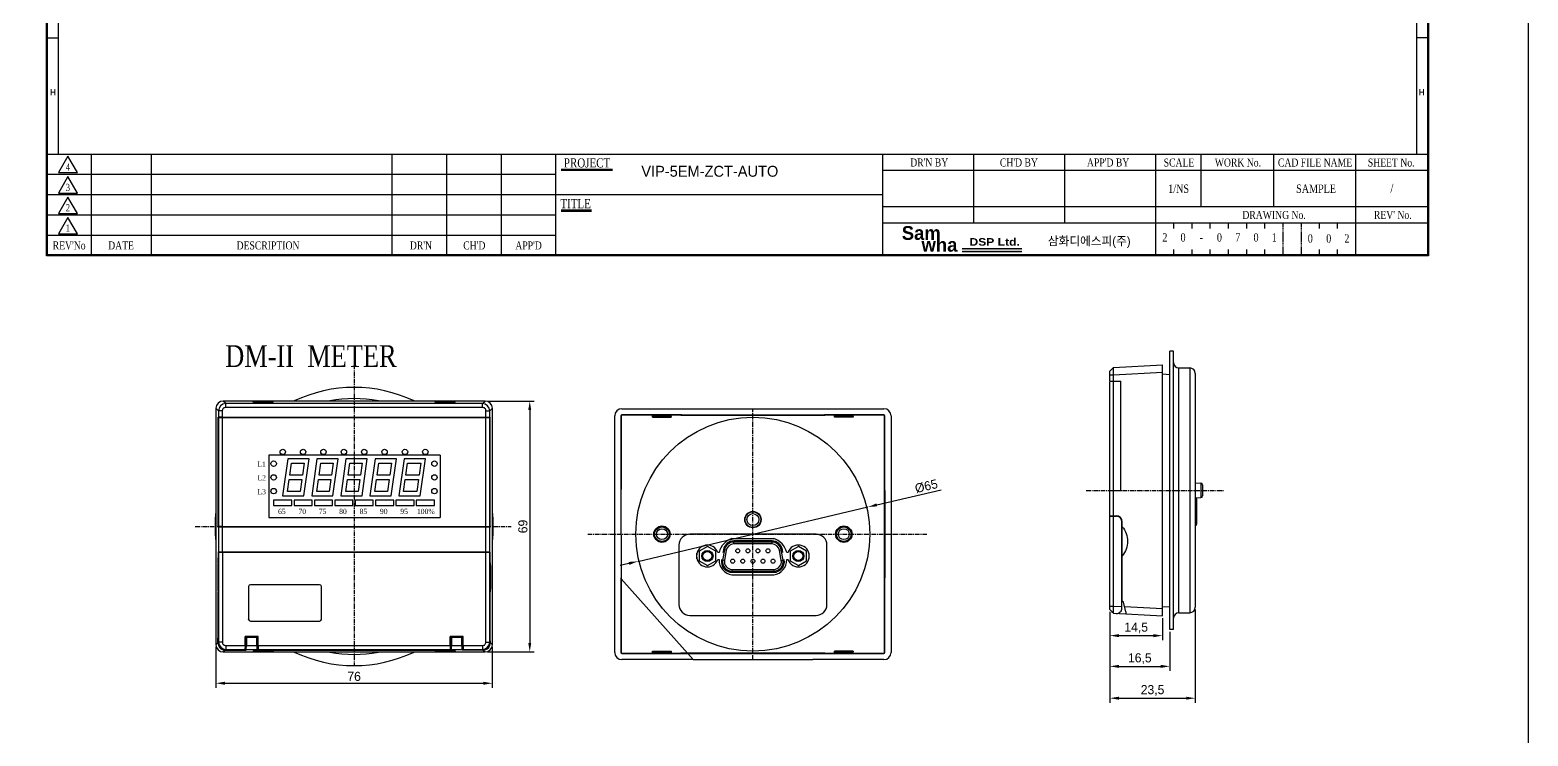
# Model space of a CAD drawing. Header units: millimetres. Extents: x 25 to 865, y 44 to 1047.
# Drawn here: x 452.8 to 864.7, y 532.1 to 726.2 of the extents above; entities that cross this region are included whole.
import ezdxf
from ezdxf.enums import TextEntityAlignment as Align

# ---------------------------------------------------------------- set-up
doc = ezdxf.new("R2010")
doc.units = ezdxf.units.MM
doc.linetypes.add('CENTER', pattern=[2, 1.25, -0.25, 0.25, -0.25])
doc.linetypes.add('HIDDEN', pattern=[0.375, 0.25, -0.125])
for name, color, linetype in [('02___PRT_ALL_AXES', 7, 'Continuous'), ('10', 1, 'Continuous'), ('20', 2, 'Continuous'), ('30', 3, 'Continuous'), ('40', 4, 'Continuous'), ('70', 7, 'Continuous'), ('ASHADE', 7, 'Continuous')]:
    doc.layers.add(name, color=color, linetype=linetype)
doc.styles.add('ghs', font='NGULIM.TTF')
doc.styles.add('SIMPLEX', font='SIMPLEX')
doc.styles.add('SS', font='batang.ttc', dxfattribs={"width": 0.8})
doc.styles.get("Standard").update_dxf_attribs({"font": 'BareunDotumPro1.ttf'})
doc.dimstyles.new('ISO-25', dxfattribs={"dimtxt": 2.5, "dimasz": 2.5, "dimexe": 1.25, "dimexo": 0.625, "dimtad": 1, "dimtxsty": 'Standard', "dimcen": 2.5, "dimadec": 0, "dimazin": 0, "dimtfac": 1, "dimtmove": 0, "dimatfit": 3, "dimfxl": 0, "dimarcsym": 0})

# ---------------------------------------------------------------- blocks, each defined once
blk = doc.blocks.new('*D7')
at = {"color": 0, "lineweight": -2}
for p, q in [((685.64, 595.64), (703.37, 599.83)), ((619.95, 580.13), (683.21, 595.07)), ((617.51, 579.56), (615.08, 578.98))]:
    blk.add_line(p, q, dxfattribs=at)
at = {"color": 0}
for points in [[(685.55, 596.05), (685.74, 595.24), (683.21, 595.07)], [(617.61, 579.15), (617.42, 579.96), (619.95, 580.13)]]:
    blk.add_solid(points, dxfattribs=at)
at = {"layer": 'Defpoints', "color": 0}
for p in [(683.21, 595.07), (619.95, 580.13)]:
    blk.add_point(p, dxfattribs=at)
at = {"color": 0, "insert": (699.26, 600.78), "char_height": 2.5, "attachment_point": 5, "rotation": 13.2846}
blk.add_mtext('%%c65', dxfattribs=at)
blk = doc.blocks.new('*D8')
at = {"color": 0, "lineweight": -2}
for p, q in [((749.71, 566.28), (749.71, 558.45)), ((764.21, 564.52), (764.21, 558.45)), ((752.21, 559.7), (761.71, 559.7))]:
    blk.add_line(p, q, dxfattribs=at)
at = {"color": 0}
for points in [[(752.21, 560.12), (752.21, 559.28), (749.71, 559.7)], [(761.71, 559.28), (761.71, 560.12), (764.21, 559.7)]]:
    blk.add_solid(points, dxfattribs=at)
at = {"layer": 'Defpoints', "color": 0}
for p in [(749.71, 566.9), (764.21, 565.14), (764.21, 559.7)]:
    blk.add_point(p, dxfattribs=at)
at = {"color": 0, "insert": (756.96, 561.81), "char_height": 2.5, "attachment_point": 5}
blk.add_mtext('14,5', dxfattribs=at)
blk = doc.blocks.new('*D9')
at = {"color": 0, "lineweight": -2}
for p, q in [((749.71, 566.28), (749.71, 550.01)), ((766.21, 560.77), (766.21, 550.01)), ((752.21, 551.26), (763.71, 551.26))]:
    blk.add_line(p, q, dxfattribs=at)
at = {"color": 0}
for points in [[(752.21, 551.67), (752.21, 550.84), (749.71, 551.26)], [(763.71, 550.84), (763.71, 551.67), (766.21, 551.26)]]:
    blk.add_solid(points, dxfattribs=at)
at = {"layer": 'Defpoints', "color": 0}
for p in [(749.71, 566.9), (766.21, 561.39), (766.21, 551.26)]:
    blk.add_point(p, dxfattribs=at)
at = {"color": 0, "insert": (757.96, 553.37), "char_height": 2.5, "attachment_point": 5}
blk.add_mtext('16,5', dxfattribs=at)
blk = doc.blocks.new('*D10')
at = {"color": 0, "lineweight": -2}
for p, q in [((749.71, 565.65), (749.71, 541.25)), ((773.21, 566.87), (773.21, 541.25)), ((752.21, 542.5), (770.71, 542.5))]:
    blk.add_line(p, q, dxfattribs=at)
at = {"color": 0}
for points in [[(752.21, 542.92), (752.21, 542.09), (749.71, 542.5)], [(770.71, 542.09), (770.71, 542.92), (773.21, 542.5)]]:
    blk.add_solid(points, dxfattribs=at)
at = {"layer": 'Defpoints', "color": 0}
for p in [(749.71, 566.28), (773.21, 567.49), (773.21, 542.5)]:
    blk.add_point(p, dxfattribs=at)
at = {"color": 0, "insert": (761.46, 544.62), "char_height": 2.5, "attachment_point": 5}
blk.add_mtext('23,5', dxfattribs=at)
blk = doc.blocks.new('*D11')
at = {"color": 0, "lineweight": -2}
for p, q in [((503.94, 556.58), (503.94, 545.36)), ((579.94, 556.58), (579.94, 545.36)), ((506.44, 546.61), (577.44, 546.61))]:
    blk.add_line(p, q, dxfattribs=at)
at = {"color": 0}
for points in [[(506.44, 547.03), (506.44, 546.19), (503.94, 546.61)], [(577.44, 546.19), (577.44, 547.03), (579.94, 546.61)]]:
    blk.add_solid(points, dxfattribs=at)
at = {"layer": 'Defpoints', "color": 0}
for p in [(503.94, 557.21), (579.94, 557.21), (579.94, 546.61)]:
    blk.add_point(p, dxfattribs=at)
at = {"color": 0, "insert": (541.94, 548.49), "char_height": 2.5, "attachment_point": 5}
blk.add_mtext('76', dxfattribs=at)
blk = doc.blocks.new('*D12')
at = {"color": 0, "lineweight": -2}
for p, q in [((578.57, 624.21), (591.48, 624.21)), ((590.23, 621.71), (590.23, 557.71)), ((578.57, 555.21), (591.48, 555.21))]:
    blk.add_line(p, q, dxfattribs=at)
at = {"color": 0}
for points in [[(590.64, 621.71), (589.81, 621.71), (590.23, 624.21)], [(589.81, 557.71), (590.64, 557.71), (590.23, 555.21)]]:
    blk.add_solid(points, dxfattribs=at)
at = {"layer": 'Defpoints', "color": 0}
for p in [(577.95, 624.21), (577.95, 555.21), (590.23, 555.21)]:
    blk.add_point(p, dxfattribs=at)
at = {"color": 0, "insert": (588.35, 589.71), "char_height": 2.5, "attachment_point": 5, "rotation": 90}
blk.add_mtext('69', dxfattribs=at)
blk = doc.blocks.new('makedsp')
at = {"layer": 'ASHADE'}
blk.add_hatch(color=5, dxfattribs=at).paths.add_polyline_path([(624.13, 175.72), (624.13, 176.66), (640.57, 176.66), (640.57, 175.72)])
at = {"layer": 'ASHADE', "color": 5}
for p, q in [((624.13, 176.66), (640.57, 176.66)), ((640.57, 175.72), (624.13, 175.72))]:
    blk.add_line(p, q, dxfattribs=at)
at = {"layer": 'ASHADE', "color": 20, "insert": (607.55, 182.79), "char_height": 3.7908, "width": 13.6224, "attachment_point": 1}
blk.add_mtext('{\\fPump Demi Bold LET|b0|i0|c0|p2;Sam}', dxfattribs=at)
at = {"layer": 'ASHADE', "color": 5, "insert": (612.98, 179.54), "char_height": 3.7908, "width": 13.6224, "attachment_point": 1}
blk.add_mtext('{\\fPump Demi Bold LET|b0|i0|c0|p2;wha}', dxfattribs=at)
at = {"layer": 'ASHADE', "insert": (626.15, 179.48), "char_height": 2.0792, "width": 16.1395, "attachment_point": 1}
blk.add_mtext('{\\fArial Black|b0|i0|c0|p34;DSP Ltd.}', dxfattribs=at)

msp = doc.modelspace()

# ---------------------------------------------------------------- linework, layer by layer
at = {"color": 1, "linetype": 'CENTER'}
for p, q in [((541.943, 634.317), (541.943, 551.458)), ((651.578, 553.099), (651.578, 622.099)), ((743.223, 599.644), (781.183, 599.644)), ((498.258, 589.708), (585.155, 589.708)), ((606.168, 587.599), (699.367, 587.599))]:
    msp.add_line(p, q, dxfattribs=at)
at = {"color": 7, "linetype": 'Continuous'}
for p, q in [((749.705, 632.384), (750.704, 633.437)), ((750.702, 633.436), (749.705, 632.384)), ((749.705, 629.721), (749.705, 632.384)), ((749.705, 631.44), (750.704, 631.44)), ((750.702, 633.436), (750.704, 633.437)), ((750.702, 633.435), (750.702, 633.436)), ((750.704, 633.437), (764.205, 634.144)), ((750.704, 631.44), (764.205, 632.147)), ((750.704, 629.712), (750.704, 631.44)), ((764.205, 565.144), (764.205, 634.144)), ((764.205, 631.644), (766.205, 631.54)), ((768.705, 565.994), (768.705, 633.294)), ((771.705, 633.294), (771.705, 565.994)), ((773.205, 631.794), (773.205, 567.494)), ((749.705, 629.721), (752.705, 629.694)), ((749.705, 629.618), (752.705, 629.644)), ((749.705, 599.671), (749.705, 629.618)), ((750.704, 599.662), (750.704, 629.627)), ((751.905, 629.637), (751.905, 629.701)), ((752.705, 599.594), (752.705, 629.694)), ((503.943, 622.211), (503.943, 557.205)), ((504.651, 621.503), (503.943, 622.211)), ((506.648, 623.501), (505.941, 624.208)), ((577.946, 624.208), (505.941, 624.208)), ((506.648, 622.448), (506.648, 623.501)), ((577.238, 623.501), (506.648, 623.501)), ((577.238, 622.448), (506.648, 622.448)), ((514.193, 623.936), (514.193, 624.001)), ((514.193, 624.001), (519.693, 624.001)), ((514.193, 623.936), (519.693, 623.936)), ((519.693, 623.936), (519.693, 624.001)), ((564.193, 623.936), (564.193, 624.001)), ((564.193, 624.001), (569.693, 624.001)), ((564.193, 623.936), (569.693, 623.936)), ((569.693, 623.936), (569.693, 624.001)), ((577.238, 623.501), (577.946, 624.208)), ((577.238, 622.448), (577.238, 623.501)), ((579.236, 621.503), (579.943, 622.211)), ((579.943, 557.205), (579.943, 622.211)), ((615.575, 622.099), (635.113, 622.099)), ((668.043, 622.099), (687.581, 622.099)), ((504.651, 619.776), (504.546, 619.758)), ((504.546, 589.658), (504.546, 619.758)), ((504.546, 619.758), (515.103, 619.758)), ((504.546, 619.708), (504.651, 619.691)), ((504.546, 619.708), (515.193, 619.708)), ((504.651, 621.503), (504.651, 619.776)), ((505.703, 621.503), (504.651, 621.503)), ((505.703, 619.784), (504.651, 619.776)), ((504.651, 619.691), (504.651, 589.726)), ((505.703, 619.682), (504.651, 619.691)), ((505.703, 621.503), (505.703, 619.784)), ((505.703, 619.784), (578.183, 619.784)), ((505.703, 619.682), (505.703, 589.734)), ((505.703, 619.682), (578.183, 619.682)), ((515.103, 619.758), (515.118, 619.766)), ((515.103, 619.758), (515.103, 619.708)), ((515.118, 619.766), (518.768, 619.766)), ((515.193, 619.758), (515.193, 619.708)), ((515.207, 619.758), (515.207, 619.701)), ((515.207, 619.701), (518.679, 619.701)), ((518.679, 619.701), (518.679, 619.758)), ((518.693, 619.708), (518.693, 619.758)), ((518.693, 619.708), (540.193, 619.708)), ((518.783, 619.758), (518.768, 619.766)), ((518.783, 619.758), (518.783, 619.708)), ((518.783, 619.758), (540.103, 619.758)), ((540.103, 619.758), (540.118, 619.766)), ((540.103, 619.758), (540.103, 619.708)), ((540.118, 619.766), (543.768, 619.766)), ((540.193, 619.758), (540.193, 619.708)), ((540.207, 619.758), (540.207, 619.701)), ((540.207, 619.701), (543.679, 619.701)), ((543.679, 619.701), (543.679, 619.766)), ((543.693, 619.708), (543.693, 619.758)), ((543.693, 619.708), (565.193, 619.708)), ((543.783, 619.758), (543.768, 619.766)), ((543.783, 619.758), (543.783, 619.708)), ((543.783, 619.758), (565.103, 619.758)), ((565.103, 619.758), (565.118, 619.766)), ((565.103, 619.758), (565.103, 619.708)), ((565.118, 619.766), (568.768, 619.766)), ((565.193, 619.758), (565.193, 619.708)), ((565.207, 619.758), (565.207, 619.701)), ((565.207, 619.701), (568.679, 619.701)), ((568.679, 619.701), (568.679, 619.766)), ((568.693, 619.708), (568.693, 619.758)), ((568.693, 619.708), (579.341, 619.708)), ((568.783, 619.758), (568.768, 619.766)), ((568.783, 619.758), (568.783, 619.708)), ((568.783, 619.758), (579.341, 619.758)), ((578.183, 619.784), (578.183, 621.503)), ((578.183, 621.503), (579.236, 621.503)), ((578.183, 619.784), (579.236, 619.776)), ((578.183, 619.682), (579.236, 619.691)), ((578.183, 589.734), (578.183, 619.682)), ((579.236, 619.776), (579.236, 621.503)), ((579.236, 619.776), (579.341, 619.758)), ((579.341, 619.708), (579.236, 619.691)), ((579.236, 589.726), (579.236, 619.691)), ((579.341, 589.658), (579.341, 619.758)), ((613.578, 591.773), (613.578, 620.102)), ((615.28, 620.097), (615.28, 599.6)), ((615.355, 620.022), (615.28, 620.097)), ((615.355, 620.097), (615.355, 599.836)), ((615.655, 620.322), (615.58, 620.397)), ((631.911, 620.397), (615.58, 620.397)), ((624.008, 620.322), (615.58, 620.322)), ((624.008, 619.762), (624.008, 620.322)), ((624.043, 620.217), (624.008, 620.322)), ((624.043, 619.937), (624.008, 619.762)), ((624.008, 619.762), (629.148, 619.762)), ((624.043, 619.937), (624.043, 620.217)), ((629.113, 620.19), (624.043, 620.19)), ((624.06, 620.124), (624.043, 620.124)), ((624.043, 620.024), (624.06, 620.112)), ((624.06, 620.112), (624.06, 620.19)), ((624.06, 620.112), (629.095, 620.112)), ((629.095, 620.112), (629.095, 620.19)), ((629.113, 620.124), (629.095, 620.124)), ((629.113, 620.024), (629.095, 620.112)), ((629.113, 620.217), (629.148, 620.322)), ((629.113, 619.937), (629.113, 620.217)), ((629.113, 619.937), (629.148, 619.762)), ((629.148, 619.762), (629.148, 620.322)), ((631.778, 620.322), (629.148, 620.322)), ((687.576, 620.397), (671.245, 620.397)), ((674.008, 620.322), (671.378, 620.322)), ((674.008, 619.762), (674.008, 620.322)), ((674.043, 620.217), (674.008, 620.322)), ((674.043, 619.937), (674.008, 619.762)), ((679.148, 619.762), (674.008, 619.762)), ((674.043, 619.937), (674.043, 620.217)), ((679.113, 620.19), (674.043, 620.19)), ((674.06, 620.124), (674.043, 620.124)), ((674.043, 620.024), (674.06, 620.112)), ((674.06, 620.112), (674.06, 620.19)), ((679.095, 620.112), (674.06, 620.112)), ((679.095, 620.112), (679.095, 620.19)), ((679.113, 620.124), (679.095, 620.124)), ((679.113, 620.024), (679.095, 620.112)), ((679.113, 620.217), (679.148, 620.322)), ((679.113, 619.937), (679.113, 620.217)), ((679.113, 619.937), (679.148, 619.762)), ((687.576, 620.322), (679.148, 620.322)), ((679.148, 619.762), (679.148, 620.322)), ((687.501, 620.322), (687.576, 620.397)), ((687.801, 620.022), (687.876, 620.097)), ((687.801, 599.836), (687.801, 620.097)), ((687.876, 599.6), (687.876, 620.097)), ((689.578, 620.102), (689.578, 591.773)), ((518.489, 609.304), (518.489, 592.458)), ((565.596, 609.304), (518.489, 609.304)), ((565.596, 609.304), (565.596, 592.218)), ((773.205, 601.679), (774.714, 601.653)), ((774.714, 601.653), (774.714, 597.636)), ((749.705, 599.671), (752.705, 599.644)), ((749.705, 599.568), (752.705, 599.594)), ((749.705, 592.644), (749.705, 599.568)), ((750.704, 592.644), (750.704, 599.577)), ((751.905, 599.587), (751.905, 599.651)), ((752.654, 599.594), (752.705, 599.644)), ((773.205, 597.609), (774.714, 597.636)), ((773.505, 597.314), (773.505, 590.314)), ((775.205, 601.153), (775.205, 598.136)), ((504.546, 589.708), (504.651, 589.726)), ((504.546, 589.708), (510.443, 589.708)), ((504.651, 589.641), (504.546, 589.658)), ((504.546, 589.658), (510.367, 589.658)), ((505.703, 589.734), (504.651, 589.726)), ((504.651, 589.641), (504.651, 582.708)), ((505.703, 589.632), (504.651, 589.641)), ((505.703, 589.734), (578.183, 589.734)), ((505.703, 589.632), (505.703, 582.708)), ((505.703, 589.632), (578.183, 589.632)), ((510.367, 589.658), (510.367, 589.708)), ((510.367, 589.658), (510.382, 589.651)), ((510.382, 589.651), (513.504, 589.651)), ((510.443, 589.708), (510.444, 589.652)), ((510.457, 589.715), (510.457, 589.658)), ((510.457, 589.715), (513.429, 589.715)), ((513.429, 589.658), (513.429, 589.715)), ((513.443, 589.708), (513.442, 589.652)), ((513.443, 589.708), (540.443, 589.708)), ((513.519, 589.658), (513.504, 589.651)), ((513.519, 589.658), (513.519, 589.708)), ((513.519, 589.658), (540.367, 589.658)), ((518.489, 592.158), (565.596, 592.158)), ((540.367, 589.658), (540.367, 589.708)), ((540.367, 589.658), (540.382, 589.651)), ((540.382, 589.651), (543.504, 589.651)), ((540.444, 589.652), (540.443, 589.708)), ((540.457, 589.715), (540.457, 589.651)), ((540.457, 589.715), (543.429, 589.715)), ((543.429, 589.658), (543.429, 589.715)), ((543.443, 589.708), (543.442, 589.652)), ((543.443, 589.708), (570.443, 589.708)), ((543.519, 589.658), (543.504, 589.651)), ((543.519, 589.658), (543.519, 589.708)), ((543.519, 589.658), (570.367, 589.658)), ((570.367, 589.658), (570.367, 589.708)), ((570.367, 589.658), (570.382, 589.651)), ((570.382, 589.651), (573.504, 589.651)), ((570.444, 589.652), (570.443, 589.708)), ((570.457, 589.715), (573.429, 589.715)), ((570.457, 589.715), (570.457, 589.651)), ((573.429, 589.658), (573.429, 589.715)), ((573.442, 589.652), (573.443, 589.708)), ((573.443, 589.708), (579.341, 589.708)), ((573.519, 589.658), (573.504, 589.651)), ((573.519, 589.658), (573.519, 589.708)), ((573.519, 589.658), (579.341, 589.658)), ((578.183, 589.734), (579.236, 589.726)), ((578.183, 589.632), (579.236, 589.641)), ((578.183, 582.708), (578.183, 589.632)), ((579.341, 589.708), (579.236, 589.726)), ((579.236, 589.641), (579.341, 589.658)), ((579.236, 582.708), (579.236, 589.641)), ((749.705, 592.644), (751.505, 592.644)), ((749.705, 566.904), (749.705, 592.544)), ((749.705, 592.544), (751.581, 592.512)), ((750.704, 567.849), (750.704, 592.527)), ((751.505, 592.512), (751.505, 592.644)), ((751.795, 592.491), (751.795, 592.618)), ((752.969, 591.69), (752.892, 591.686)), ((753.055, 567.309), (753.055, 591.012)), ((753.105, 590.392), (753.055, 590.395)), ((753.105, 569.137), (753.105, 591.044)), ((668.928, 587.599), (634.228, 587.599)), ((656.834, 585.729), (646.322, 585.729)), ((656.834, 585.429), (646.322, 585.429)), ((646.322, 584.929), (646.322, 585.429)), ((656.834, 584.929), (646.322, 584.929)), ((656.834, 584.929), (656.834, 585.429)), ((504.525, 579.708), (504.525, 581.108)), ((504.525, 581.108), (504.549, 581.108)), ((504.549, 581.076), (504.549, 557.79)), ((504.609, 582.708), (579.278, 582.708)), ((504.626, 582.575), (504.672, 582.591)), ((504.672, 582.591), (505.724, 582.608)), ((504.672, 582.591), (504.672, 557.913)), ((505.724, 582.608), (505.724, 557.913)), ((505.724, 582.608), (578.162, 582.608)), ((506.297, 582.682), (506.297, 582.608)), ((506.596, 582.708), (506.596, 582.608)), ((577.29, 582.608), (577.29, 582.708)), ((577.59, 582.608), (577.59, 582.682)), ((578.162, 582.608), (579.215, 582.591)), ((578.162, 557.913), (578.162, 582.608)), ((579.261, 582.575), (579.215, 582.591)), ((579.215, 557.913), (579.215, 582.591)), ((579.338, 581.108), (579.362, 581.108)), ((579.338, 557.79), (579.338, 581.076)), ((579.362, 579.708), (579.362, 581.108)), ((613.578, 555.096), (613.578, 583.425)), ((631.228, 584.599), (631.228, 568.249)), ((639.078, 584.224), (636.805, 582.911)), ((636.805, 582.911), (636.805, 580.286)), ((641.351, 582.911), (639.078, 584.224)), ((641.351, 580.286), (641.351, 582.911)), ((643.761, 583.28), (643.267, 580.48)), ((643.466, 583.333), (643.336, 582.599)), ((644.253, 583.194), (643.76, 580.394)), ((644.253, 583.194), (643.761, 583.28)), ((658.902, 583.194), (659.395, 583.28)), ((659.396, 580.394), (658.902, 583.194)), ((659.888, 580.48), (659.395, 583.28)), ((659.819, 582.599), (659.69, 583.333)), ((664.078, 584.224), (661.805, 582.911)), ((661.805, 582.911), (661.805, 580.286)), ((666.351, 582.911), (664.078, 584.224)), ((666.351, 580.286), (666.351, 582.911)), ((671.928, 568.249), (671.928, 584.599)), ((689.578, 583.425), (689.578, 555.096)), ((636.805, 580.286), (639.078, 578.974)), ((639.078, 578.974), (641.351, 580.286)), ((642.984, 580.599), (642.972, 580.533)), ((643.76, 580.394), (643.267, 580.48)), ((645.828, 577.929), (657.328, 577.929)), ((645.828, 577.929), (645.828, 577.429)), ((645.828, 577.429), (657.328, 577.429)), ((645.828, 577.129), (657.328, 577.129)), ((657.328, 577.929), (657.328, 577.429)), ((659.396, 580.394), (659.888, 580.48)), ((661.805, 580.286), (664.078, 578.974)), ((664.078, 578.974), (666.351, 580.286)), ((512.938, 573.192), (512.943, 573.187)), ((512.938, 573.192), (512.938, 564.182)), ((512.943, 573.187), (512.943, 564.187)), ((513.438, 573.692), (513.443, 573.687)), ((532.449, 573.692), (513.438, 573.692)), ((532.443, 573.687), (513.443, 573.687)), ((532.449, 573.692), (532.443, 573.687)), ((532.948, 573.192), (532.943, 573.187)), ((532.943, 564.187), (532.943, 573.187)), ((532.948, 564.182), (532.948, 573.192)), ((615.28, 575.598), (615.28, 555.101)), ((615.355, 575.361), (615.355, 555.101)), ((687.801, 555.101), (687.801, 575.361)), ((687.876, 555.101), (687.876, 575.598)), ((504.525, 559.201), (504.525, 571.708)), ((579.362, 559.201), (579.362, 571.708)), ((753.055, 569.732), (753.105, 569.731)), ((753.055, 569.233), (753.105, 569.231)), ((753.478, 568.895), (753.105, 569.137)), ((754.105, 566.284), (753.478, 568.895)), ((634.228, 565.249), (668.928, 565.249)), ((749.705, 567.849), (750.704, 567.849)), ((749.705, 566.904), (750.704, 565.852)), ((750.216, 566.365), (750.41, 566.161)), ((750.41, 566.161), (750.702, 565.853)), ((750.704, 565.852), (750.702, 565.853)), ((750.702, 565.853), (750.702, 565.853)), ((750.704, 567.849), (753.055, 567.726)), ((750.704, 565.852), (764.205, 565.144)), ((753.768, 567.689), (764.205, 567.142)), ((754.105, 566.284), (754.105, 565.674)), ((764.205, 567.644), (766.205, 567.749)), ((512.938, 564.182), (512.943, 564.187)), ((513.438, 563.682), (513.443, 563.687)), ((513.438, 563.682), (532.449, 563.682)), ((513.443, 563.687), (532.443, 563.687)), ((532.449, 563.682), (532.443, 563.687)), ((532.948, 564.182), (532.943, 564.187)), ((504.49, 557.752), (503.943, 557.205)), ((504.49, 557.752), (504.505, 558.959)), ((504.505, 558.959), (504.525, 559.201)), ((504.549, 558.959), (504.505, 558.959)), ((504.525, 559.201), (504.549, 559.201)), ((504.672, 557.913), (504.549, 557.79)), ((505.724, 557.913), (504.672, 557.913)), ((505.208, 556.347), (505.032, 556.347)), ((506.669, 556.968), (506.669, 555.916)), ((506.669, 556.968), (511.943, 556.968)), ((511.943, 556.968), (511.926, 555.916)), ((512.243, 556.347), (511.933, 556.347)), ((511.943, 556.968), (511.943, 559.495)), ((515.543, 559.495), (511.943, 559.495)), ((511.943, 559.34), (512.284, 559.34)), ((512.261, 559.295), (511.943, 559.295)), ((511.943, 559.201), (512.261, 559.201)), ((512.254, 558.959), (511.943, 558.959)), ((511.943, 558.195), (512.289, 558.195)), ((511.943, 556.995), (512.289, 556.995)), ((512.243, 556.347), (512.246, 556.995)), ((512.243, 555.737), (512.243, 556.347)), ((512.251, 558.195), (512.254, 558.959)), ((512.254, 558.959), (512.261, 559.201)), ((512.261, 559.295), (512.284, 559.34)), ((512.261, 559.201), (512.261, 559.295)), ((512.289, 559.495), (512.289, 559.249)), ((512.289, 559.249), (512.32, 559.218)), ((515.198, 559.249), (512.289, 559.249)), ((512.303, 555.916), (512.32, 556.968)), ((512.32, 559.218), (512.32, 556.968)), ((515.166, 559.218), (512.32, 559.218)), ((512.32, 556.968), (515.166, 556.968)), ((515.198, 559.249), (515.166, 559.218)), ((515.166, 556.968), (515.166, 559.218)), ((515.166, 556.968), (515.184, 555.916)), ((515.198, 559.249), (515.198, 559.495)), ((515.226, 559.295), (515.203, 559.34)), ((515.203, 559.34), (515.543, 559.34)), ((515.226, 559.295), (515.226, 559.201)), ((515.543, 559.295), (515.226, 559.295)), ((515.232, 558.959), (515.226, 559.201)), ((515.226, 559.201), (515.543, 559.201)), ((515.243, 556.347), (515.232, 558.959)), ((515.232, 558.959), (515.543, 558.959)), ((515.243, 556.347), (515.554, 556.347)), ((515.243, 555.737), (515.243, 556.347)), ((515.543, 556.968), (515.543, 559.495)), ((515.543, 556.968), (568.343, 556.968)), ((515.543, 556.968), (515.561, 555.916)), ((568.343, 556.968), (568.326, 555.916)), ((568.333, 556.347), (568.643, 556.347)), ((571.943, 559.495), (568.343, 559.495)), ((568.343, 556.968), (568.343, 559.495)), ((568.343, 559.34), (568.684, 559.34)), ((568.661, 559.295), (568.343, 559.295)), ((568.343, 559.201), (568.661, 559.201)), ((568.343, 558.959), (568.654, 558.959)), ((568.643, 556.347), (568.654, 558.959)), ((568.643, 555.737), (568.643, 556.347)), ((568.654, 558.959), (568.661, 559.201)), ((568.661, 559.295), (568.684, 559.34)), ((568.661, 559.201), (568.661, 559.295)), ((568.689, 559.495), (568.689, 559.249)), ((571.598, 559.249), (568.689, 559.249)), ((568.689, 559.249), (568.72, 559.218)), ((568.703, 555.916), (568.72, 556.968)), ((571.566, 559.218), (568.72, 559.218)), ((568.72, 559.218), (568.72, 556.968)), ((568.72, 556.968), (571.566, 556.968)), ((571.598, 559.249), (571.566, 559.218)), ((571.566, 556.968), (571.566, 559.218)), ((571.566, 556.968), (571.584, 555.916)), ((571.598, 559.249), (571.598, 559.495)), ((571.943, 558.195), (571.598, 558.195)), ((571.943, 556.995), (571.598, 556.995)), ((571.603, 559.34), (571.943, 559.34)), ((571.626, 559.295), (571.603, 559.34)), ((571.943, 559.295), (571.626, 559.295)), ((571.626, 559.295), (571.626, 559.201)), ((571.943, 559.201), (571.626, 559.201)), ((571.632, 558.959), (571.626, 559.201)), ((571.632, 558.959), (571.943, 558.959)), ((571.636, 558.195), (571.632, 558.959)), ((571.643, 556.347), (571.641, 556.995)), ((571.643, 556.347), (571.954, 556.347)), ((571.643, 555.737), (571.643, 556.347)), ((571.943, 556.968), (571.943, 559.495)), ((571.943, 556.968), (577.217, 556.968)), ((571.943, 556.968), (571.961, 555.916)), ((577.217, 556.968), (577.217, 555.916)), ((578.162, 557.913), (579.215, 557.913)), ((578.679, 556.347), (578.854, 556.347)), ((579.215, 557.913), (579.338, 557.79)), ((579.362, 559.201), (579.338, 559.201)), ((579.338, 558.959), (579.381, 558.959)), ((579.381, 558.959), (579.362, 559.201)), ((579.396, 557.752), (579.381, 558.959)), ((579.396, 557.752), (579.943, 557.205)), ((506.47, 555.737), (505.941, 555.208)), ((505.941, 555.208), (577.946, 555.208)), ((506.47, 555.737), (512.243, 555.737)), ((506.534, 555.873), (506.629, 555.875)), ((506.669, 555.916), (506.629, 555.875)), ((506.629, 555.875), (511.912, 555.875)), ((506.629, 555.873), (511.911, 555.873)), ((506.669, 555.916), (511.926, 555.916)), ((511.912, 555.875), (511.911, 555.873)), ((511.912, 555.875), (511.926, 555.916)), ((512.303, 555.916), (512.243, 555.737)), ((512.303, 555.916), (515.184, 555.916)), ((514.193, 555.481), (519.693, 555.481)), ((514.193, 555.481), (514.193, 555.415)), ((514.193, 555.415), (519.693, 555.415)), ((515.243, 555.737), (515.184, 555.916)), ((515.243, 555.737), (568.643, 555.737)), ((515.574, 555.875), (515.561, 555.916)), ((515.561, 555.916), (568.326, 555.916)), ((515.574, 555.875), (515.576, 555.873)), ((515.574, 555.875), (568.312, 555.875)), ((515.576, 555.873), (568.311, 555.873)), ((519.693, 555.481), (519.693, 555.415)), ((564.193, 555.481), (569.693, 555.481)), ((564.193, 555.481), (564.193, 555.415)), ((564.193, 555.415), (569.693, 555.415)), ((568.312, 555.875), (568.311, 555.873)), ((568.326, 555.916), (568.312, 555.875)), ((568.703, 555.916), (568.643, 555.737)), ((568.703, 555.916), (571.584, 555.916)), ((569.693, 555.481), (569.693, 555.415)), ((571.643, 555.737), (571.584, 555.916)), ((577.417, 555.737), (571.643, 555.737)), ((571.961, 555.916), (577.217, 555.916)), ((571.961, 555.916), (571.974, 555.875)), ((571.974, 555.875), (577.258, 555.875)), ((571.974, 555.875), (571.976, 555.873)), ((571.976, 555.873), (577.258, 555.873)), ((577.217, 555.916), (577.258, 555.875)), ((577.258, 555.875), (577.353, 555.873)), ((577.417, 555.737), (577.946, 555.208)), ((615.355, 555.176), (615.28, 555.101)), ((635.113, 553.099), (615.575, 553.099)), ((615.58, 554.876), (624.008, 554.876)), ((615.655, 554.876), (615.58, 554.801)), ((615.58, 554.801), (631.911, 554.801)), ((624.008, 555.436), (629.148, 555.436)), ((624.008, 555.436), (624.043, 555.261)), ((624.008, 554.876), (624.008, 555.436)), ((624.043, 554.981), (624.008, 554.876)), ((624.043, 554.981), (624.043, 555.261)), ((624.043, 555.173), (624.06, 555.086)), ((624.06, 555.074), (624.043, 555.074)), ((629.113, 555.008), (624.043, 555.008)), ((624.06, 555.086), (629.095, 555.086)), ((624.06, 555.008), (624.06, 555.086)), ((629.113, 555.173), (629.095, 555.086)), ((629.095, 555.008), (629.095, 555.086)), ((629.113, 555.074), (629.095, 555.074)), ((629.148, 555.436), (629.113, 555.261)), ((629.113, 554.981), (629.113, 555.261)), ((629.113, 554.981), (629.148, 554.876)), ((629.148, 554.876), (629.148, 555.436)), ((629.148, 554.876), (631.778, 554.876)), ((687.581, 553.099), (668.043, 553.099)), ((671.245, 554.801), (687.576, 554.801)), ((671.378, 554.876), (674.008, 554.876)), ((679.148, 555.436), (674.008, 555.436)), ((674.008, 555.436), (674.043, 555.261)), ((674.008, 554.876), (674.008, 555.436)), ((674.043, 554.981), (674.008, 554.876)), ((674.043, 554.981), (674.043, 555.261)), ((674.043, 555.173), (674.06, 555.086)), ((674.06, 555.074), (674.043, 555.074)), ((679.113, 555.008), (674.043, 555.008)), ((679.095, 555.086), (674.06, 555.086)), ((674.06, 555.008), (674.06, 555.086)), ((679.113, 555.173), (679.095, 555.086)), ((679.095, 555.008), (679.095, 555.086)), ((679.113, 555.074), (679.095, 555.074)), ((679.148, 555.436), (679.113, 555.261)), ((679.113, 554.981), (679.113, 555.261)), ((679.113, 554.981), (679.148, 554.876)), ((679.148, 554.876), (679.148, 555.436)), ((679.148, 554.876), (687.576, 554.876)), ((687.501, 554.876), (687.576, 554.801)), ((687.801, 555.176), (687.876, 555.101))]:
    msp.add_line(p, q, dxfattribs=at)
for p, q in [((635.113, 622.099), (668.043, 622.099)), ((631.778, 620.322), (671.378, 620.322)), ((631.911, 620.397), (671.245, 620.397)), ((615.28, 599.6), (615.355, 575.361)), ((687.801, 575.361), (687.801, 599.836)), ((687.876, 599.6), (687.876, 575.598)), ((518.489, 592.458), (518.489, 592.158)), ((613.578, 583.425), (613.578, 591.773)), ((689.578, 591.773), (689.578, 583.425)), ((615.355, 575.361), (635.113, 553.099)), ((671.378, 554.876), (631.778, 554.876)), ((631.911, 554.801), (671.245, 554.801)), ((635.113, 553.099), (668.043, 553.099))]:
    msp.add_line(p, q)
at = {"color": 1, "linetype": 'Continuous'}
for p, q in [((645.828, 586.429), (657.328, 586.429)), ((642.278, 582.599), (641.906, 582.599)), ((661.249, 582.599), (660.878, 582.599)), ((641.906, 580.599), (642.278, 580.599)), ((660.184, 580.533), (660.172, 580.599)), ((660.878, 580.599), (661.249, 580.599)), ((645.828, 576.429), (657.328, 576.429))]:
    msp.add_line(p, q, dxfattribs=at)
msp.add_lwpolyline([(24.775, 948.27), (864.691, 948.27), (864.691, 367.232), (24.775, 367.232)], close=True)
at = {"color": 7, "linetype": 'Continuous'}
for centre, radius in [((651.578, 587.599), 32.15), ((651.578, 591.599), 2.15), ((651.578, 591.599), 1.65), ((626.578, 587.599), 2.052), ((626.578, 587.599), 2.009), ((626.578, 587.599), 1.509), ((676.578, 587.599), 2.052), ((676.578, 587.599), 2.009), ((676.578, 587.599), 1.509), ((639.078, 581.599), 1.55), ((639.078, 581.599), 1.25), ((647.428, 583.019), 0.55), ((650.198, 583.019), 0.55), ((652.958, 583.019), 0.55), ((655.728, 583.019), 0.55), ((664.078, 581.599), 1.55), ((664.078, 581.599), 1.25), ((646.038, 580.179), 0.55), ((648.808, 580.179), 0.55), ((651.578, 580.179), 0.55), ((654.348, 580.179), 0.55), ((657.118, 580.179), 0.55)]:
    msp.add_circle(centre, radius, dxfattribs=at)
for centre, radius, start, end in [((768.705, 634.794), 1.5, 180, 270), ((771.705, 631.794), 1.5, 0, 90), ((506.651, 621.5), 2, 90.08421, 179.91579), ((541.943, 589.708), 35.15, 79.07725, 100.92275), ((577.235, 621.5), 2, 0.08421, 89.91579), ((615.58, 620.097), 0.225, 89.98645, 180.01355), ((687.576, 620.097), 0.225, 359.98645, 90.01355), ((774.705, 601.153), 0.5, 0, 89), ((773.005, 597.314), 0.5, 0, 36.70142), ((774.705, 598.136), 0.5, 271, 0), ((751.505, 591.044), 1.6, 0, 90), ((751.555, 591.012), 1.5, 0, 89), ((773.005, 590.314), 0.5, 293.60704, 0), ((634.228, 584.599), 3, 90, 180), ((646.322, 582.829), 2.9, 90, 170), ((646.322, 582.829), 2.6, 90, 170), ((646.322, 582.829), 2.1, 90, 170), ((656.834, 582.829), 2.9, 10, 90), ((656.834, 582.829), 2.6, 10, 90), ((656.834, 582.829), 2.1, 10, 90), ((668.928, 584.599), 3, 0, 90), ((493.561, 575.749), 11.657, 19.4695, 19.85245), ((590.326, 575.749), 11.657, 160.14755, 160.5305), ((645.828, 580.029), 2.9, 170, 270), ((645.828, 580.029), 2.6, 170, 270), ((645.828, 580.029), 2.1, 170, 270), ((657.328, 580.029), 2.6, 270, 10), ((657.328, 580.029), 2.1, 270, 10), ((493.568, 575.664), 11.65, 340.14755, 340.53109), ((590.319, 575.664), 11.65, 199.46891, 199.85245), ((634.228, 568.249), 3, 180, 270), ((668.928, 568.249), 3, 270, 0), ((751.555, 567.309), 1.5, 267, 0), ((768.705, 564.494), 1.5, 90, 180), ((771.705, 567.494), 1.5, 270, 0), ((506.672, 557.916), 2, 180.08421, 269.91579), ((577.215, 557.916), 2, 270.08421, 359.91579), ((541.943, 589.708), 35.15, 259.07725, 280.92275), ((615.58, 555.101), 0.225, 179.98645, 270.01355), ((687.576, 555.101), 0.225, 269.98645, 0.01355)]:
    msp.add_arc(centre, radius, start, end, dxfattribs=at)
at = {"color": 1, "linetype": 'Continuous'}
for centre, radius, start, end in [((647.489, 581.329), 5.364, 108.04142, 166.30414), ((655.667, 581.329), 5.364, 13.69586, 71.95858), ((639.078, 581.599), 3, 19.47122, 340.52878), ((664.078, 581.599), 3, 199.47122, 160.52878), ((646.414, 580.524), 4.137, 178.96339, 261.85337), ((656.742, 580.524), 4.137, 278.14663, 1.03661)]:
    msp.add_arc(centre, radius, start, end, dxfattribs=at)
at = {"color": 0, "linetype": 'Continuous'}
msp.add_arc((657.328, 580.029), 2.9, 270, 10, dxfattribs=at)
at = {"color": 7, "linetype": 'Continuous'}
for centre, major_axis, ratio, start_param, end_param in [((505.946, 622.205), (1.418, -1.418), 0.9972647, 2.357564, 3.9256213), ((577.941, 622.205), (1.418, 1.418), 0.9972647, -0.7840286, 0.7840286), ((615.581, 620.096), (1.418, -1.418), 0.9972647, 2.357564, 3.9256213), ((687.575, 620.096), (-1.418, -1.418), 0.9972647, 2.357564, 3.9256213), ((615.581, 620.096), (0.213, -0.213), 0.9972647, 8.6407493, 10.2088066), ((687.575, 620.096), (-0.213, -0.213), 0.9972647, 8.6407493, 10.2088066), ((504.609, 581.108), (0, 1.6), 0.0524078, 0, 1.5707963), ((504.627, 581.076), (0, 1.5), 0.0524078, 6.3006386, 7.8539816), ((506.307, 581.108), (0, 1.6), 0.0349208, 0.1819588, 0.3537786), ((577.58, 581.108), (0, 1.6), 0.0349208, -0.3537841, -0.1819588), ((579.259, 581.076), (0, 1.5), 0.0524078, -1.5707963, -0.0174533), ((579.278, 581.108), (0, 1.6), 0.0524078, -1.5707963, 0), ((513.438, 573.192), (0.354, -0.354), 0.9996955, 2.3563468, 3.9268385), ((513.443, 573.187), (0.354, -0.354), 0.9996955, 2.3563468, 3.9268385), ((532.443, 573.187), (-0.354, -0.354), 0.9996955, 2.3563468, 3.9268385), ((532.448, 573.192), (0.354, 0.354), 0.9996955, -0.7852459, 0.7852459), ((513.438, 564.182), (0.354, 0.354), 0.9996955, 2.3563468, 3.9268385), ((513.443, 564.187), (0.354, 0.354), 0.9996955, 2.3563468, 3.9268385), ((532.443, 564.187), (-0.354, 0.354), 0.9996955, 2.3563468, 3.9268385), ((532.448, 564.182), (-0.354, 0.354), 0.9996955, -3.9268385, -2.3563468), ((505.946, 557.211), (1.418, 1.418), 0.9972647, -3.9256213, -2.357564), ((506.493, 557.758), (0.876, 1.838), 0.9802708, -4.2724963, -3.506276), ((506.551, 557.795), (1.418, 1.418), 0.9972647, 2.357564, 2.5671651), ((506.475, 557.74), (1.418, 1.418), 0.9972647, -3.159401, -2.357564), ((512.289, 557.595), (0, 0.7), 0.0174551, -3.6798354, 0.5382428), ((512.283, 559.64), (0, 0.3), 0.0174551, -3.1066861, -2.0799773), ((515.203, 559.64), (0, 0.3), 0.0174551, -4.203208, -3.1764992), ((568.683, 559.64), (0, 0.3), 0.0174551, -3.1066861, -2.0799773), ((571.598, 557.595), (0, 0.7), 0.0174551, -0.5382428, 3.6798354), ((571.603, 559.64), (0, 0.3), 0.0174551, -4.203208, -3.1764992), ((577.411, 557.74), (1.418, -1.418), 0.9972647, -0.7840286, 0.0178083), ((577.941, 557.211), (1.418, -1.418), 0.9972647, -0.7840286, 0.7840286), ((577.393, 557.758), (-0.876, 1.838), 0.9802708, -2.7769093, -2.010689), ((577.335, 557.795), (-1.418, 1.418), 0.9972647, -2.5671651, -2.357564), ((615.581, 555.102), (1.418, 1.418), 0.9972647, 2.357564, 3.9256213), ((615.581, 555.102), (0.213, 0.213), 0.9972647, 8.6407493, 10.2088066), ((687.575, 555.102), (-0.213, 0.213), 0.9972647, 8.6407493, 10.2088066), ((687.575, 555.102), (-1.418, 1.418), 0.9972647, 2.357564, 3.9256213)]:
    msp.add_ellipse(centre, major_axis=major_axis, ratio=ratio, start_param=start_param, end_param=end_param, dxfattribs=at)
for points, knots in [([(750.704, 631.44), (750.7, 631.566), (750.694, 631.816), (750.687, 632.178), (750.682, 632.513), (750.681, 632.809), (750.681, 633.026), (750.683, 633.171), (750.686, 633.258), (750.689, 633.327), (750.692, 633.379), (750.696, 633.413), (750.698, 633.431), (750.702, 633.435)], [0, 0, 0, 0, 0.1906083, 0.3743539, 0.5442156, 0.6941577, 0.8186323, 0.8698734, 0.9131183, 0.9480079, 0.9742142, 0.9915234, 1, 1, 1, 1]), ([(506.648, 622.448), (506.525, 622.449), (506.277, 622.399), (505.962, 622.189), (505.752, 621.875), (505.703, 621.626), (505.703, 621.503)], [0, 0, 0, 0, 0.2502191, 0.500153, 0.7500302, 1, 1, 1, 1]), ([(578.183, 621.503), (578.184, 621.626), (578.134, 621.875), (577.924, 622.189), (577.61, 622.399), (577.361, 622.449), (577.238, 622.448)], [0, 0, 0, 0, 0.2502191, 0.500153, 0.7500302, 1, 1, 1, 1]), ([(773.505, 594.85), (773.505, 594.839), (773.485, 594.824), (773.456, 594.812), (773.421, 594.801), (773.377, 594.791), (773.305, 594.779), (773.246, 594.773), (773.205, 594.77)], [0, 0, 0, 0, 0.1018212, 0.1904723, 0.3061664, 0.4476743, 0.6126485, 1, 1, 1, 1]), ([(753.105, 589.644), (753.581, 589.099), (754.344, 587.826), (754.739, 585.644), (754.344, 583.463), (753.581, 582.19), (753.105, 581.644)], [0, 0, 0, 0, 0.2499858, 0.5000001, 0.7500151, 1, 1, 1, 1]), ([(773.505, 592.05), (773.505, 592.039), (773.485, 592.024), (773.456, 592.012), (773.421, 592.001), (773.377, 591.991), (773.305, 591.979), (773.246, 591.973), (773.205, 591.97)], [0, 0, 0, 0, 0.1018212, 0.1904723, 0.3061664, 0.4476743, 0.6126485, 1, 1, 1, 1]), ([(504.525, 579.708), (504.497, 579.087), (504.458, 577.754), (504.44, 575.708), (504.458, 573.662), (504.497, 572.329), (504.525, 571.708)], [0, 0, 0, 0, 0.2329971, 0.500001, 0.7670065, 1, 1, 1, 1]), ([(579.362, 579.708), (579.39, 579.087), (579.428, 577.754), (579.447, 575.708), (579.428, 573.662), (579.39, 572.329), (579.362, 571.708)], [0, 0, 0, 0, 0.2329971, 0.500001, 0.7670065, 1, 1, 1, 1]), ([(750.702, 565.853), (750.698, 565.858), (750.696, 565.876), (750.692, 565.909), (750.689, 565.962), (750.686, 566.031), (750.683, 566.117), (750.681, 566.263), (750.681, 566.48), (750.682, 566.776), (750.687, 567.111), (750.694, 567.473), (750.7, 567.722), (750.704, 567.849)], [0, 0, 0, 0, 0.0084827, 0.0257963, 0.0520065, 0.0868997, 0.1301473, 0.1813901, 0.3058655, 0.4558056, 0.6256622, 0.8093999, 1, 1, 1, 1]), ([(504.592, 557.373), (504.619, 557.248), (504.697, 557.007), (504.881, 556.686), (505.111, 556.421), (505.449, 556.149), (505.926, 555.929), (506.334, 555.873), (506.534, 555.873)], [0, 0, 0, 0, 0.1453169, 0.2844545, 0.4157128, 0.5400544, 0.7741645, 1, 1, 1, 1]), ([(505.724, 557.913), (505.724, 557.79), (505.773, 557.541), (505.983, 557.227), (506.298, 557.017), (506.546, 556.968), (506.669, 556.968)], [0, 0, 0, 0, 0.2502193, 0.5001512, 0.7500273, 1, 1, 1, 1]), ([(577.217, 556.968), (577.34, 556.968), (577.589, 557.017), (577.903, 557.227), (578.113, 557.542), (578.163, 557.79), (578.162, 557.913)], [0, 0, 0, 0, 0.2502193, 0.5001512, 0.7500273, 1, 1, 1, 1]), ([(577.353, 555.873), (577.552, 555.873), (577.961, 555.929), (578.437, 556.149), (578.776, 556.421), (579.005, 556.686), (579.189, 557.007), (579.267, 557.248), (579.294, 557.373)], [0, 0, 0, 0, 0.2258312, 0.4599354, 0.5842729, 0.7155252, 0.8546651, 1, 1, 1, 1])]:
    msp.add_open_spline(points, degree=3, knots=knots, dxfattribs=at)
at = {"layer": '02___PRT_ALL_AXES', "color": 7, "linetype": 'Continuous'}
for p, q in [((766.205, 561.395), (766.205, 637.894)), ((767.205, 637.894), (766.205, 637.894)), ((767.205, 561.395), (767.205, 637.894)), ((768.705, 633.294), (771.705, 633.294)), ((523.704, 608.288), (522.276, 598.128)), ((529.561, 608.288), (523.704, 608.288)), ((524.286, 603.808), (524.747, 607.088)), ((524.747, 607.088), (528.18, 607.088)), ((528.18, 607.088), (527.719, 603.808)), ((528.133, 598.128), (529.561, 608.288)), ((531.704, 608.288), (530.276, 598.128)), ((537.561, 608.288), (531.704, 608.288)), ((532.286, 603.808), (532.747, 607.088)), ((532.747, 607.088), (536.18, 607.088)), ((536.18, 607.088), (535.719, 603.808)), ((536.133, 598.128), (537.561, 608.288)), ((539.704, 608.288), (538.276, 598.128)), ((545.561, 608.288), (539.704, 608.288)), ((540.286, 603.808), (540.747, 607.088)), ((540.747, 607.088), (544.18, 607.088)), ((544.18, 607.088), (543.719, 603.808)), ((544.133, 598.128), (545.561, 608.288)), ((547.704, 608.288), (546.276, 598.128)), ((553.561, 608.288), (547.704, 608.288)), ((548.286, 603.808), (548.747, 607.088)), ((548.747, 607.088), (552.18, 607.088)), ((552.18, 607.088), (551.719, 603.808)), ((552.133, 598.128), (553.561, 608.288)), ((555.704, 608.288), (554.276, 598.128)), ((561.561, 608.288), (555.704, 608.288)), ((556.185, 603.808), (556.646, 607.088)), ((556.646, 607.088), (560.281, 607.088)), ((560.281, 607.088), (559.82, 603.808)), ((560.133, 598.128), (561.561, 608.288)), ((523.656, 599.328), (524.117, 602.608)), ((524.117, 602.608), (527.551, 602.608)), ((527.719, 603.808), (524.286, 603.808)), ((527.551, 602.608), (527.09, 599.328)), ((531.656, 599.328), (532.117, 602.608)), ((532.117, 602.608), (535.551, 602.608)), ((535.719, 603.808), (532.286, 603.808)), ((535.551, 602.608), (535.09, 599.328)), ((539.656, 599.328), (540.117, 602.608)), ((540.117, 602.608), (543.551, 602.608)), ((543.719, 603.808), (540.286, 603.808)), ((543.551, 602.608), (543.09, 599.328)), ((547.656, 599.328), (548.117, 602.608)), ((548.117, 602.608), (551.551, 602.608)), ((551.719, 603.808), (548.286, 603.808)), ((551.551, 602.608), (551.09, 599.328)), ((555.555, 599.328), (556.016, 602.608)), ((556.016, 602.608), (559.652, 602.608)), ((559.82, 603.808), (556.185, 603.808)), ((559.652, 602.608), (559.191, 599.328)), ((522.276, 598.128), (528.133, 598.128)), ((527.09, 599.328), (523.656, 599.328)), ((530.276, 598.128), (536.133, 598.128)), ((535.09, 599.328), (531.656, 599.328)), ((538.276, 598.128), (544.133, 598.128)), ((543.09, 599.328), (539.656, 599.328)), ((546.276, 598.128), (552.133, 598.128)), ((551.09, 599.328), (547.656, 599.328)), ((554.276, 598.128), (560.133, 598.128)), ((559.191, 599.328), (555.555, 599.328)), ((519.818, 596.908), (519.818, 595.508)), ((524.818, 596.908), (519.818, 596.908)), ((519.818, 595.508), (524.818, 595.508)), ((524.818, 595.508), (524.818, 596.908)), ((525.418, 596.908), (525.418, 595.508)), ((530.418, 596.908), (525.418, 596.908)), ((525.418, 595.508), (530.418, 595.508)), ((530.418, 595.508), (530.418, 596.908)), ((531.018, 596.908), (531.018, 595.508)), ((536.018, 596.908), (531.018, 596.908)), ((531.018, 595.508), (536.018, 595.508)), ((536.018, 595.508), (536.018, 596.908)), ((536.618, 596.908), (536.618, 595.508)), ((541.618, 596.908), (536.618, 596.908)), ((536.618, 595.508), (541.618, 595.508)), ((541.618, 595.508), (541.618, 596.908)), ((542.218, 596.908), (542.218, 595.508)), ((547.218, 596.908), (542.218, 596.908)), ((542.218, 595.508), (547.218, 595.508)), ((547.218, 595.508), (547.218, 596.908)), ((547.818, 596.908), (547.818, 595.508)), ((552.818, 596.908), (547.818, 596.908)), ((547.818, 595.508), (552.818, 595.508)), ((552.818, 595.508), (552.818, 596.908)), ((553.418, 596.908), (553.418, 595.508)), ((558.418, 596.908), (553.418, 596.908)), ((553.418, 595.508), (558.418, 595.508)), ((558.418, 595.508), (558.418, 596.908)), ((564.018, 596.908), (559.018, 596.908)), ((559.018, 596.908), (559.018, 595.508)), ((559.018, 595.508), (564.018, 595.508)), ((564.018, 595.508), (564.018, 596.908)), ((636.173, 580.852), (636.173, 582.346)), ((666.983, 582.346), (666.983, 580.852)), ((768.705, 565.994), (771.705, 565.994)), ((767.205, 561.394), (766.205, 561.394))]:
    msp.add_line(p, q, dxfattribs=at)
for centre, radius in [((522.318, 610.208), 0.75), ((527.918, 610.208), 0.75), ((533.518, 610.208), 0.75), ((539.118, 610.208), 0.75), ((544.718, 610.208), 0.75), ((550.318, 610.208), 0.75), ((555.918, 610.208), 0.75), ((561.518, 610.208), 0.75), ((519.818, 606.988), 0.75), ((564.018, 606.988), 0.75), ((519.818, 603.208), 0.75), ((564.018, 603.208), 0.75), ((519.818, 599.428), 0.75), ((564.018, 599.428), 0.75), ((651.578, 591.599), 2.25), ((626.578, 587.599), 2.25), ((676.578, 587.599), 2.25)]:
    msp.add_circle(centre, radius, dxfattribs=at)
for start, end in [(64.485, 115.515), (173.7303, 186.2697), (353.7303, 6.2697), (244.485, 295.515)]:
    msp.add_arc((541.943, 589.708), 38.25, start, end, dxfattribs=at)
at = {"layer": '10', "color": 7}
for p, q in [((598.834, 687.63), (612.943, 687.63)), ((598.834, 676.43), (607.17, 676.43))]:
    msp.add_line(p, q, dxfattribs=at)
for points in [[(463.258, 691.494), (460.66, 686.994), (465.856, 686.994)], [(463.258, 685.894), (460.66, 681.394), (465.856, 681.394)], [(463.258, 680.294), (460.66, 675.794), (465.856, 675.794)], [(463.258, 674.694), (460.66, 670.194), (465.856, 670.194)]]:
    msp.add_lwpolyline(points, close=True, dxfattribs=at)
at = {"layer": '20', "color": 7}
for p, q in [((460.635, 692.098), (460.635, 930.798)), ((834.035, 930.798), (834.035, 692.098))]:
    msp.add_line(p, q, dxfattribs=at)
at = {"layer": '30', "color": 7}
for p, q in [((457.335, 724.098), (460.635, 724.098)), ((837.335, 724.098), (834.035, 724.098))]:
    msp.add_line(p, q, dxfattribs=at)
at = {"layer": '40', "color": 7}
for p, q in [((469.601, 692.098), (469.601, 664.098)), ((486.101, 692.098), (486.101, 664.098)), ((552.335, 692.098), (552.335, 664.098)), ((567.335, 692.098), (567.335, 664.098)), ((582.335, 692.098), (582.335, 664.098)), ((597.335, 692.098), (597.335, 664.098)), ((687.335, 664.098), (687.335, 692.098)), ((712.335, 673.098), (712.335, 692.098)), ((737.335, 673.098), (737.335, 692.098)), ((762.335, 664.098), (762.335, 692.098)), ((774.835, 677.598), (774.835, 692.098)), ((794.835, 677.598), (794.835, 692.098)), ((817.335, 677.598), (817.335, 692.098)), ((597.335, 686.498), (457.335, 686.498)), ((837.335, 687.598), (687.335, 687.598)), ((597.335, 680.898), (457.335, 680.898)), ((687.335, 680.898), (597.335, 680.898)), ((837.135, 677.598), (687.335, 677.598)), ((817.335, 664.098), (817.335, 677.598)), ((597.335, 675.298), (457.335, 675.298)), ((837.135, 673.098), (687.335, 673.098)), ((767.335, 671.598), (767.335, 673.098)), ((772.335, 671.598), (772.335, 673.098)), ((777.335, 671.598), (777.335, 673.098)), ((782.335, 671.598), (782.335, 673.098)), ((787.335, 671.598), (787.335, 673.098)), ((792.35, 671.598), (792.35, 673.098)), ((807.335, 671.598), (807.335, 673.098)), ((812.335, 671.598), (812.335, 673.098)), ((597.335, 669.698), (457.335, 669.698)), ((767.335, 664.398), (767.335, 665.898)), ((772.335, 664.398), (772.335, 665.898)), ((777.335, 664.398), (777.335, 665.898)), ((782.335, 664.398), (782.335, 665.898)), ((787.335, 664.398), (787.335, 665.898)), ((792.35, 664.398), (792.35, 665.898)), ((807.335, 664.398), (807.335, 665.898)), ((812.335, 664.398), (812.335, 665.898))]:
    msp.add_line(p, q, dxfattribs=at)
at = {"layer": '40', "color": 7, "linetype": 'HIDDEN'}
for p, q in [((797.403, 664.398), (797.403, 673.098)), ((802.403, 664.398), (802.403, 673.098))]:
    msp.add_line(p, q, dxfattribs=at)
at = {"layer": '70', "color": 7}
for p, q in [((457.335, 664.098), (457.335, 934.098)), ((457.635, 664.398), (457.635, 933.798)), ((837.035, 933.798), (837.035, 664.398)), ((837.335, 934.098), (837.335, 664.098)), ((457.335, 692.098), (837.335, 692.098)), ((598.834, 687.93), (612.943, 687.93)), ((598.834, 676.73), (607.17, 676.73)), ((837.335, 664.098), (457.335, 664.098)), ((837.035, 664.398), (457.635, 664.398))]:
    msp.add_line(p, q, dxfattribs=at)

# ---------------------------------------------------------------- block references
at = {"linetype": 'HIDDEN'}
msp.add_blockref('makedsp', (84.963, 489.512), dxfattribs=at)

# ---------------------------------------------------------------- texts
at = {"color": 0, "style": 'SS', "width": 0.8}
msp.add_text('DM-II  METER', height=6, dxfattribs=at).set_placement((506.506, 633.559))
at = {"layer": '30', "color": 7, "style": 'SIMPLEX'}
for p in [(459.185, 709.098), (835.485, 709.098)]:
    msp.add_text('H', height=1.7, dxfattribs=at).set_placement(p, align=Align.MIDDLE)
at = {"layer": '40', "color": 7, "style": 'SS', "width": 0.8}
for s, height, p in [('4', 2, (463.246, 687.533)), ("DR'N BY", 2.2, (700.059, 688.683)), ("CH'D BY", 2.2, (724.715, 688.683)), ("APP'D BY", 2.2, (749.239, 688.683)), ('SCALE', 2.2, (768.729, 688.668)), ('WORK No.', 2.2, (784.925, 688.668)), ('CAD FILE NAME', 2.2, (806.127, 688.668)), ('SHEET No.', 2.2, (827.065, 688.668)), ('3', 2, (463.246, 681.933)), ('1/NS', 2.3, (768.627, 681.426)), ('SAMPLE', 2.3, (806.419, 681.426)), ('/', 2.5, (827.262, 681.426)), ('2', 2, (463.246, 676.333)), ('DRAWING No.', 2.2, (794.862, 674.262)), ("REV' No.", 2.2, (827.507, 674.262)), ('1', 2, (463.246, 670.733)), ("REV'No", 2.2, (463.595, 665.889)), ('DATE', 2.2, (477.872, 665.889)), ('DESCRIPTION', 2.2, (518.268, 665.889)), ("DR'N", 2.2, (560.314, 665.883)), ("CH'D", 2.2, (574.993, 665.883)), ("APP'D", 2.2, (589.901, 665.883)), ('2', 2.3, (764.843, 668.048)), ('0', 2.3, (769.843, 668.048)), ('-', 2.3, (774.843, 668.048)), ('0', 2.3, (779.843, 668.048)), ('7', 2.3, (784.911, 668.048)), ('0', 2.3, (789.911, 668.048)), ('1', 2.3, (794.911, 668.048)), ('0', 2.3, (804.828, 667.748)), ('0', 2.3, (809.896, 667.748)), ('2', 2.3, (814.896, 667.748))]:
    msp.add_text(s, height=height, dxfattribs=at).set_placement(p, align=Align.CENTER)
at = {"layer": '40', "color": 0, "style": 'SS', "width": 0.8}
for s, p in [('L1', (516.53, 606.146)), ('L2', (516.53, 602.366)), ('L3', (516.53, 598.586)), ('65', (522.081, 593.136)), ('70', (527.681, 593.136)), ('75', (533.281, 593.136)), ('80', (538.881, 593.136)), ('85', (544.481, 593.136)), ('90', (550.081, 593.136)), ('95', (555.681, 593.136)), ('100%%%', (561.648, 593.136))]:
    msp.add_text(s, height=1.4352, dxfattribs=at).set_placement(p, align=Align.CENTER)
at = {"layer": '70', "color": 7, "style": 'SS', "width": 0.8}
for s, p in [('PROJECT', (605.982, 688.426)), ('TITLE', (602.847, 677.226))]:
    msp.add_text(s, height=2.5, dxfattribs=at).set_placement(p, align=Align.CENTER)
at = {"layer": 'ASHADE', "ltscale": 2, "style": 'ghs'}
for s, height, p in [('VIP-5EM-ZCT-AUTO', 3, (620.899, 685.869)), ('삼화디에스피(주)', 2.352, (732.673, 667.008))]:
    msp.add_text(s, height=height, dxfattribs=at).set_placement(p)

# ---------------------------------------------------------------- dimensions: what is measured, and where the dimension line sits
dim = msp.add_linear_dim(base=(590.226, 555.208), p1=(577.946, 624.208), p2=(577.946, 555.208), angle=90, dimstyle='ISO-25')
dim.commit()
dim.dimension.update_dxf_attribs({"geometry": '*D12', "text_midpoint": (588.351, 589.708)})
dim = msp.add_diameter_dim_2p(p1=(619.948, 580.131), p2=(683.208, 595.067), dimstyle='ISO-25', override={"dimfxl": 3})
dim.commit()
dim.dimension.update_dxf_attribs({"geometry": '*D7', "text_midpoint": (699.69, 598.958), "dimtype": 163})
for base, p1, p2, picture, middle in [((773.205, 542.503), (749.705, 566.279), (773.205, 567.494), '*D10', (761.455, 544.617)), ((764.205, 559.701), (749.705, 566.904), (764.205, 565.144), '*D8', (756.955, 561.814)), ((766.205, 551.258), (749.705, 566.904), (766.205, 561.394), '*D9', (757.955, 553.371)), ((579.943, 546.611), (503.943, 557.205), (579.943, 557.205), '*D11', (541.943, 548.486))]:
    dim = msp.add_linear_dim(base=base, p1=p1, p2=p2, dimstyle='ISO-25')
    dim.commit()
    dim.dimension.update_dxf_attribs({"geometry": picture, "text_midpoint": middle})

doc.saveas('drawing.dxf')
